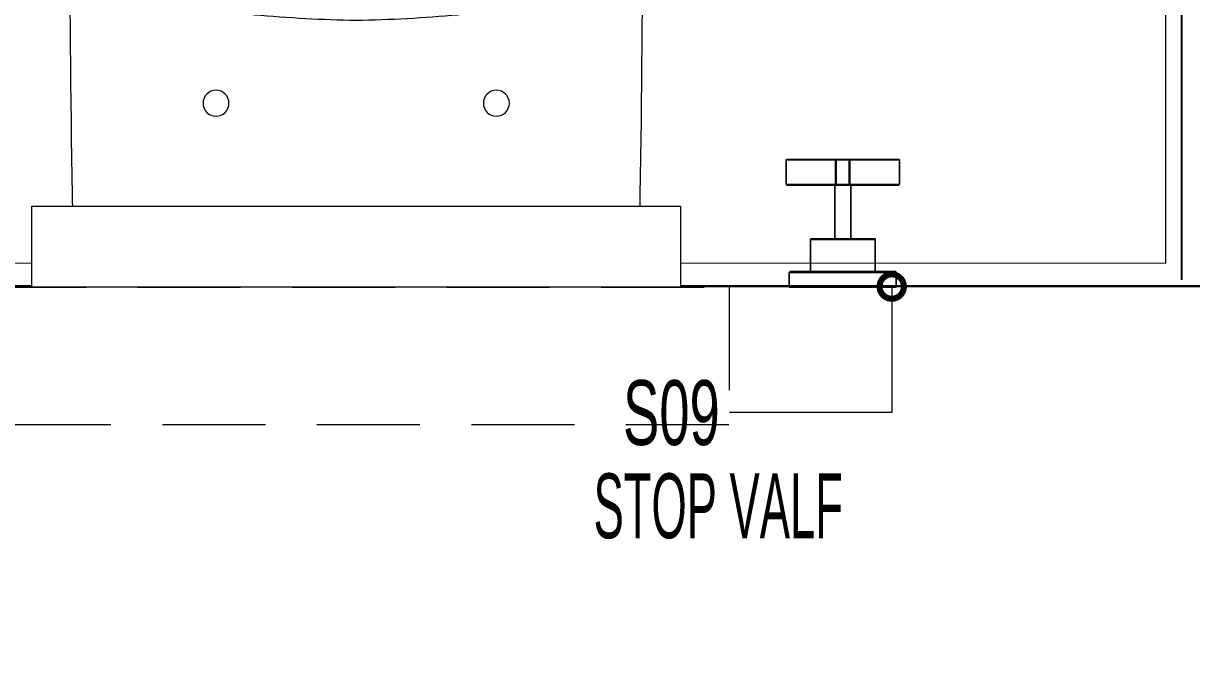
# Model space of a CAD drawing. Header units: centimetres. Extents: x 5488 to 20269, y -31398 to -19684.
# Drawn here: x 8580.9 to 8652.9, y -23219.6 to -23180.5 of the extents above; entities that cross this region are included whole.
import ezdxf
from ezdxf import colors
from ezdxf.entities.mleader import LeaderData, LeaderLine
from ezdxf.math import Vec2, Vec3

# ---------------------------------------------------------------- set-up
doc = ezdxf.new("R2010")
doc.units = ezdxf.units.CM
doc.set_wipeout_variables(frame=1)
doc.linetypes.add('2202_Autoban_Istinye Park_Food Hall_Yerlesim_Plan_Altlik$0$2202_Autoban_Istinye Park_Food Hall_PLAN_altlik_20220517$0$2202_Autoban_Istinye Park_Food Hall_PLAN_altlik_20220506$0$HIDDEN', pattern=[9.525, 6.35, -3.175])
for name, color, linetype, lineweight in [('xxx_Auto_Duvar_Duvar Plan Kesit', 7, 'Continuous', 30), ('xxx_Auto_Kaplama_Ahşap', 34, 'Continuous', 0), ('xxx_Auto_Kaplama_Ahşap Tarama', 16, 'Continuous', 5), ('xxx_Auto_Kaplama_Seramik', 182, 'Continuous', 13), ('xxx_Auto_Konstruksiyon_Metal', 141, 'Continuous', 0), ('xxx_Auto_SIGN_GENERAL', 51, 'Continuous', 0), ('xxx_Auto_Tefris_Tefris', 32, 'Continuous', 15)]:
    doc.layers.add(name, color=color, linetype=linetype, lineweight=lineweight)
doc.layers.add('xxx_Autowipeout', color=7, linetype='Continuous')
doc.layers.add('xxx_Autoxxx_Auto_Duvar_Alcipan', color=51, linetype='Continuous')
doc.styles.add('AUTOBAN', font='')
doc.styles.add('ROMANS', font='romans')
doc.styles.get('AUTOBAN').set_extended_font_data('Helvetica Normal Tr')

# ---------------------------------------------------------------- blocks, each defined once
blk = doc.blocks.new('_DotSmall')
at = {"color": 0, "linetype": 'ByBlock', "const_width": 0.5}
blk.add_lwpolyline([(-0.0625, 0, 1), (0.0625, 0, 1)], format="xyb", close=True, dxfattribs=at)
blk = doc.blocks.new('x2202_Autoban_Istinye Park_Food Hall_PLAN_altlik_20220517$0$2202_Autoban_Istinye Park_Food Hall_PLAN_altlik_20220506$0$S02_plan')
for points in [[(-12.889, 36.37), (-12.889, 24.238)], [(-10.862, 25.013), (-11.034, 36.395)], [(10.862, 25.013), (11.034, 36.395)], [(12.889, 36.37), (12.889, 24.238)], [(-1.095, 32.966), (0, 32.966)], [(1.095, 32.966), (0, 32.966)], [(-5.016, 28.868), (-5.016, 18.217)], [(5.015, 28.868), (5.015, 18.216)], [(-17.4, 0), (17.4, 0)]]:
    blk.add_lwpolyline(points)
for centre in [(-8.642, 11.348), (8.642, 11.348)]:
    blk.add_circle(centre, 0.8)
for centre, radius, start, end in [((-0.062, 36.572), 17.506, 89.7974, 129.22758), ((0.062, 36.572), 17.506, 50.77242, 90.2026), ((0.263, 36.287), 17.933, 129.45495, 179.07193), ((-0.263, 36.287), 17.933, 0.92807, 50.54505), ((-0.01, 36.345), 12.926, 89.95741, 141.99514), ((0.01, 36.345), 12.926, 38.00486, 90.04259), ((-0.01, 36.345), 11.136, 89.95741, 141.99514), ((0.01, 36.345), 11.136, 38.00486, 90.04259), ((-0.374, 36.544), 12.517, 141.68433, 180.79765), ((0.374, 36.544), 12.517, 359.20235, 38.31567), ((0.252, 36.44), 11.286, 143.24276, 180.23273), ((-0.252, 36.44), 11.286, 359.76727, 36.75724), ((1582.2, 29.996), 1599.881, 179.764303, 181.0743), ((-1582.2, 29.996), 1599.881, 358.9257, 0.235697), ((-1.124, 29.072), 3.894, 89.72209, 181.97048), ((1.124, 29.072), 3.894, 358.02952, 90.27791), ((-3.628, 25.23), 7.238, 181.71562, 221.4572), ((3.628, 25.23), 7.238, 318.5428, 358.28438), ((-5.197, 24.405), 7.694, 181.24623, 262.05724), ((5.197, 24.405), 7.694, 277.94276, 358.75377), ((-3.792, 25.217), 7.106, 222.2561, 261.19345), ((3.792, 25.217), 7.106, 278.80655, 317.7439), ((1.957, 93.93), 76.044, 264.84125, 268.52514), ((-1.957, 93.93), 76.044, 271.47486, 275.15875), ((1.657, 104.235), 87.808, 264.82698, 268.9188), ((-1.657, 104.235), 87.808, 271.0812, 275.17302)]:
    blk.add_arc(centre, radius, start, end)
blk = doc.blocks.new('x2202_Autoban_Istinye Park_Food Hall_PLAN_altlik_20220517$0$2202_Autoban_Istinye Park_Food Hall_PLAN_altlik_20220506$0$S08_plan')
for p, q in [((-3.3, 0), (-3.3, -0.90625)), ((-3.3, -0.90625), (-3.3, 0)), ((3.3, 0), (3.3, -0.90625)), ((3.3, -0.90625), (3.3, 0)), ((-3.3, -0.90625), (-3.225, -1)), ((-3.3, -0.90625), (-3.18, -0.90625)), ((-3.225, -1), (-3.105, -1)), ((-3.18, -0.90625), (-2.865, -0.90625)), ((-3.105, -1), (-2.79, -1)), ((-2.865, -0.90625), (-2.325, -0.90625)), ((-2.79, -1), (-2.28, -1)), ((-2.325, -0.90625), (-1.635, -0.90625)), ((-2.28, -1), (-2, -1)), ((-2.28, -1), (-1.605, -1)), ((-2, -1), (-2, -2.95)), ((-2, -1), (-1.92727, -1)), ((-2, -2.95), (-2, -1)), ((-1.92727, -1), (-1.73636, -1)), ((-1.73636, -1), (-1.40909, -1)), ((-1.635, -0.90625), (-0.855, -0.90625)), ((-1.605, -1), (-0.825, -1)), ((-1.40909, -1), (-0.99091, -1)), ((-0.99091, -1), (-0.51818, -1)), ((-0.855, -0.90625), (0, -0.90625)), ((-0.825, -1), (0, -1)), ((-0.51818, -1), (0, -1)), ((0, -0.90625), (0.855, -0.90625)), ((0, -1), (0.51818, -1)), ((0, -1), (0.825, -1)), ((0.51818, -1), (0.99091, -1)), ((0.825, -1), (1.605, -1)), ((0.855, -0.90625), (1.635, -0.90625)), ((0.99091, -1), (1.40909, -1)), ((1.40909, -1), (1.73636, -1)), ((1.605, -1), (2.28, -1)), ((1.635, -0.90625), (2.325, -0.90625)), ((1.73636, -1), (1.92727, -1)), ((1.92727, -1), (2, -1)), ((2, -1), (2, -2.95)), ((2, -1), (2.28, -1)), ((2, -2.95), (2, -1)), ((2.28, -1), (2.79, -1)), ((2.325, -0.90625), (2.865, -0.90625)), ((2.79, -1), (3.105, -1)), ((2.865, -0.90625), (3.18, -0.90625)), ((3.105, -1), (3.225, -1)), ((3.18, -0.90625), (3.3, -0.90625)), ((3.225, -1), (3.3, -0.90625)), ((-2, -2.95), (-1.95455, -3)), ((-2, -2.95), (-1.92727, -2.95)), ((-1.95455, -3), (-1.88182, -3)), ((-1.92727, -2.95), (-1.73636, -2.95)), ((-1.88182, -3), (-1.69091, -3)), ((-1.88182, -3), (-1.69091, -3)), ((-1.73636, -2.95), (-1.40909, -2.95)), ((-1.69091, -3), (-1.38182, -3)), ((-1.69091, -3), (-1.38182, -3)), ((-1.40909, -2.95), (-0.99091, -2.95)), ((-1.38182, -3), (-0.97273, -3)), ((-1.38182, -3), (-0.97273, -3)), ((-0.99091, -2.95), (-0.51818, -2.95)), ((-0.97273, -3), (-0.5, -3)), ((-0.97273, -3), (-0.5, -3)), ((-0.51818, -2.95), (0, -2.95)), ((-0.5, -3), (0, -3)), ((-0.5, -3), (-0.5, -6.3)), ((-0.5, -3), (-0.48, -3)), ((-0.5, -6.3), (-0.5, -3)), ((-0.48, -3), (-0.43, -3)), ((-0.43, -3), (-0.35, -3)), ((-0.35, -3), (-0.25, -3)), ((-0.25, -3), (-0.13, -3)), ((-0.13, -3), (0, -3)), ((0, -2.95), (0.51818, -2.95)), ((0, -3), (0.5, -3)), ((0, -3), (0.13, -3)), ((0.13, -3), (0.25, -3)), ((0.25, -3), (0.35, -3)), ((0.35, -3), (0.43, -3)), ((0.43, -3), (0.48, -3)), ((0.48, -3), (0.5, -3)), ((0.5, -6.3), (0.5, -3)), ((0.5, -3), (0.97273, -3)), ((0.5, -3), (0.5, -6.3)), ((0.5, -3), (0.97273, -3)), ((0.51818, -2.95), (0.99091, -2.95)), ((0.97273, -3), (1.38182, -3)), ((0.97273, -3), (1.38182, -3)), ((0.99091, -2.95), (1.40909, -2.95)), ((1.38182, -3), (1.69091, -3)), ((1.38182, -3), (1.69091, -3)), ((1.40909, -2.95), (1.73636, -2.95)), ((1.69091, -3), (1.88182, -3)), ((1.69091, -3), (1.88182, -3)), ((1.73636, -2.95), (1.92727, -2.95)), ((1.88182, -3), (1.95455, -3)), ((1.92727, -2.95), (2, -2.95)), ((1.95455, -3), (2, -2.95)), ((-3.5, -6.35), (-3.45, -6.3)), ((-3.5, -7.85), (-3.5, -6.35)), ((-3.5, -7.85), (-3.5, -6.35)), ((-3.5, -6.35), (-0.44, -6.35)), ((-3.5, -6.35), (-0.44, -6.35)), ((-3.5, -6.35), (-3.5, -7.85)), ((-3.5, -6.35), (-3.5, -7.85)), ((-3.45, -6.3), (-0.38, -6.3)), ((-3.45, -6.3), (-0.38, -6.3)), ((-0.44, -6.35), (-0.38, -6.3)), ((-0.44, -7.85), (-0.44, -6.35)), ((-0.44, -6.35), (-0.42, -6.35)), ((-0.44, -6.35), (-0.44, -7.85)), ((-0.42, -6.35), (-0.4, -6.35)), ((-0.4, -6.35), (-0.35, -6.3)), ((-0.4, -6.35), (-0.35, -6.3)), ((-0.4, -7.85), (-0.4, -6.35)), ((-0.4, -7.85), (-0.4, -6.35)), ((-0.4, -6.35), (0, -6.35)), ((-0.4, -6.35), (-0.4, -7.85)), ((-0.4, -6.35), (-0.4, -7.85)), ((-0.38, -6.3), (-0.37, -6.3)), ((-0.37, -6.3), (-0.35, -6.3)), ((-0.35, -6.3), (0, -6.3)), ((0, -6.3), (0.35, -6.3)), ((0, -6.35), (0.4, -6.35)), ((0.35, -6.3), (0.37, -6.3)), ((0.35, -6.3), (0.4, -6.35)), ((0.37, -6.3), (0.38, -6.3)), ((0.38, -6.3), (3.45, -6.3)), ((0.38, -6.3), (0.44, -6.35)), ((0.4, -7.85), (0.4, -6.35)), ((0.4, -6.35), (0.42, -6.35)), ((0.4, -6.35), (0.4, -7.85)), ((0.42, -6.35), (0.44, -6.35)), ((0.44, -7.85), (0.44, -6.35)), ((0.44, -6.35), (3.5, -6.35)), ((0.44, -6.35), (0.44, -7.85)), ((3.45, -6.3), (3.5, -6.35)), ((3.5, -7.85), (3.5, -6.35)), ((3.5, -6.35), (3.5, -7.85)), ((-3.5, -7.85), (-0.44, -7.85)), ((-3.5, -7.85), (-0.44, -7.85)), ((-3.5, -7.85), (-3.45, -7.9)), ((-3.5, -7.85), (-3.45, -7.9)), ((-3.5, -7.85), (-3.45, -7.9)), ((-3.5, -7.85), (-3.45, -7.9)), ((-3.45, -7.9), (-0.38, -7.9)), ((-3.45, -7.9), (-0.38, -7.9)), ((-3.45, -7.9), (-0.38, -7.9)), ((-3.45, -7.9), (-0.38, -7.9)), ((-0.44, -7.85), (-0.42, -7.85)), ((-0.44, -7.85), (-0.38, -7.9)), ((-0.44, -7.85), (-0.38, -7.9)), ((-0.42, -7.85), (-0.4, -7.85)), ((-0.4, -7.85), (-0.35, -7.9)), ((-0.4, -7.85), (-0.35, -7.9)), ((-0.4, -7.85), (0, -7.85)), ((-0.4, -7.85), (-0.35, -7.9)), ((-0.4, -7.85), (-0.35, -7.9)), ((-0.38, -7.9), (-0.37, -7.9)), ((-0.37, -7.9), (-0.35, -7.9)), ((-0.35, -7.9), (0, -7.9)), ((-0.35, -7.9), (0, -7.9)), ((0, -7.85), (0.4, -7.85)), ((0, -7.9), (0.35, -7.9)), ((0, -7.9), (0.35, -7.9)), ((0.35, -7.9), (0.4, -7.85)), ((0.35, -7.9), (0.4, -7.85)), ((0.35, -7.9), (0.4, -7.85)), ((0.35, -7.9), (0.4, -7.85)), ((0.35, -7.9), (0.4, -7.85)), ((0.35, -7.9), (0.4, -7.85)), ((0.35, -7.9), (0.37, -7.9)), ((0.37, -7.9), (0.38, -7.9)), ((0.38, -7.9), (0.44, -7.85)), ((0.38, -7.9), (0.44, -7.85)), ((0.38, -7.9), (3.45, -7.9)), ((0.38, -7.9), (3.45, -7.9)), ((0.4, -7.85), (0.42, -7.85)), ((0.42, -7.85), (0.44, -7.85)), ((0.44, -7.85), (3.5, -7.85)), ((3.45, -7.9), (3.5, -7.85)), ((3.45, -7.9), (3.5, -7.85)), ((3.45, -7.9), (3.5, -7.85)), ((3.45, -7.9), (3.5, -7.85))]:
    blk.add_line(p, q)
blk.add_lwpolyline([(-3.3, 0), (3.3, 0)])
blk = doc.blocks.new('x2202_Autoban_Istinye Park_Food Hall_PLAN_altlik_20220517$0$2202_Autoban_Istinye Park_Food Hall_PLAN_altlik_20220506$0$S12-plan')
blk.add_wipeout([(-20, 5), (-20, 0), (20, 0), (20, 5)]).dxf.layer = 'xxx_Autowipeout'
blk.add_lwpolyline([(-20, 5), (20, 5), (20, 0), (-20, 0)], close=True)
blk = doc.blocks.new('WC TEFRIS')
at = {"layer": 'xxx_Auto_Tefris_Tefris', "xscale": -1}
blk.add_blockref('x2202_Autoban_Istinye Park_Food Hall_PLAN_altlik_20220517$0$2202_Autoban_Istinye Park_Food Hall_PLAN_altlik_20220506$0$S02_plan', (-110.637, -2.499), dxfattribs=at)
at = {"layer": 'xxx_Auto_Tefris_Tefris', "xscale": -1, "rotation": 180}
blk.add_blockref('x2202_Autoban_Istinye Park_Food Hall_PLAN_altlik_20220517$0$2202_Autoban_Istinye Park_Food Hall_PLAN_altlik_20220506$0$S08_plan', (-80.637, -2.499), dxfattribs=at)
at = {"layer": 'xxx_Auto_Tefris_Tefris'}
blk.add_blockref('x2202_Autoban_Istinye Park_Food Hall_PLAN_altlik_20220517$0$2202_Autoban_Istinye Park_Food Hall_PLAN_altlik_20220506$0$S12-plan', (-110.637, -2.499), dxfattribs=at)
at = {"layer": 'xxx_Auto_Tefris_Tefris', "linetype": '2202_Autoban_Istinye Park_Food Hall_Yerlesim_Plan_Altlik$0$2202_Autoban_Istinye Park_Food Hall_PLAN_altlik_20220517$0$2202_Autoban_Istinye Park_Food Hall_PLAN_altlik_20220506$0$HIDDEN'}
blk.add_lwpolyline([(-133.637, -2.499), (-87.637, -2.499), (-87.657, -10.979), (-133.657, -10.979)], close=True, dxfattribs=at)
blk = doc.blocks.new('A$Cd4c68676')
at = {"layer": 'xxx_Auto_Kaplama_Seramik'}
for points in [[(230.908, -271.387), (230.906, -143.554)], [(128.637, -271.389), (230.908, -271.387)]]:
    blk.add_lwpolyline(points, dxfattribs=at)
at = {"layer": 'xxx_Autoxxx_Auto_Duvar_Alcipan'}
blk.add_lwpolyline([(231.908, -272.436), (231.908, -143.554)], dxfattribs=at)
blk = doc.blocks.new('A$C1e03b758')
at = {"layer": 'xxx_Auto_SIGN_GENERAL', "color": 12, "insert": (217.888, -757.488), "char_height": 4, "attachment_point": 5, "line_spacing_factor": 0.75, "style": 'ROMANS'}
blk.add_mtext_dynamic_manual_height_columns('{\\fArial|b0|i0|c162|p34;\\W0.5;STOP VALF}', width=15.28284, gutter_width=20, heights=[0], dxfattribs=at)
at = {"layer": 'xxx_Auto_SIGN_GENERAL', "color": 12}
ml = blk.add_multileader_mtext('Standard', dxfattribs=at)
ml.set_content('{\\W0.6;S09}', color=12, style='AUTOBAN')
ml.set_leader_properties()
ml.set_arrow_properties(name='DOTSMALL')
ml.build(insert=Vec2(0, 0))
ml.multileader.update_dxf_attribs({"has_text_frame": 1, "dogleg_length": 2.045, "arrow_head_size": 3})
ctx = ml.context
ctx.base_point, ctx.arrow_head_size, ctx.landing_gap_size, ctx.plane_origin = Vec3(211.328, -751.712), 3, 0.6, Vec3(183.62, -667.018)
ctx.text_align_type = 2
notes = []
notes.append((ctx, [(1, (1, 1, 0), (228.585, -751.712), (-1, 0), 10, [(0, [(228.585, -743.942)], 0, [])])]))
ctx.mtext.insert, ctx.mtext.width, ctx.mtext.defined_height, ctx.mtext.alignment, ctx.mtext.flow_direction = Vec3(217.985, -749.712), 4.20155, 4.28, 3, 5
for ctx, leaders in notes:
    for number, flags, end, landing, length, lines in leaders:
        leader = LeaderData()
        leader.index, (leader.has_last_leader_line, leader.has_dogleg_vector, leader.attachment_direction) = number, flags
        leader.last_leader_point, leader.dogleg_vector, leader.dogleg_length = Vec3(end), Vec3(landing), length
        for number, points, colour, breaks in lines:
            line = LeaderLine()
            line.index, line.vertices, line.color, line.breaks = number, Vec3.list(points), colors.encode_raw_color(colour), breaks
            leader.lines.append(line)
        ctx.leaders.append(leader)

msp = doc.modelspace()

# ---------------------------------------------------------------- block references
msp.add_blockref('A$Cd4c68676', (8420.383, -22923.935))

# ---------------------------------------------------------------- next in the draw order: linework, layer by layer
at = {"layer": 'xxx_Auto_Duvar_Duvar Plan Kesit'}
msp.add_lwpolyline([(8764.14, -22699.975), (8764.148, -23196.751), (8542.866, -23196.751), (8542.866, -22786.717)], dxfattribs=at)

# ---------------------------------------------------------------- next in the draw order: block references
at = {"layer": 'xxx_Auto_Kaplama_Ahşap'}
msp.add_blockref('A$C1e03b758', (8405.816, -22452.835), dxfattribs=at)

# ---------------------------------------------------------------- next in the draw order: block references
at = {"layer": 'xxx_Auto_Konstruksiyon_Metal'}
msp.add_blockref('WC TEFRIS', (8712.021, -23194.323), dxfattribs=at)

# ---------------------------------------------------------------- next in the draw order: hatches: boundary and pattern name
at = {"layer": 'xxx_Auto_Kaplama_Ahşap Tarama'}
h = msp.add_hatch(dxfattribs=at)
h.set_pattern_fill('AR-CONC', color=256, scale=0.5)
h.set_pattern_definition([(50, (809.53, -3617.59), (91.09233, -7.96954), [9.525, -104.775]), (355, (809.53, -3617.59), (-17.6217, 95.52842), [7.62, -83.8203]), (100.45144, (817.12, -3618.255), (73.47062, 87.55888), [8.095, -89.04512]), (46.1842, (809.53, -3592.19), (135.5395, -21.02116), [14.2875, -157.1625]), (96.63556, (820.83, -3593.94), (118.70207, 123.71306), [12.1425, -133.5678]), (351.18415, (809.53, -3592.19), (118.70207, 123.71306), [11.43, -125.72987]), (21, (822.23, -3598.54), (75.8072, -51.1326), [9.525, -104.775]), (326, (822.23, -3598.54), (30.901, 92.09398), [7.62, -83.82]), (71.45144, (828.55, -3602.8), (106.7082, 40.96138), [8.095, -89.04497]), (37.5, (809.53, -3617.59), (1.5443, 42.27752), [0, -82.804, 0, -85.09, 0, -84.1375]), (7.5, (809.53, -3617.59), (33.40983, 50.09029), [0, -48.514, 0, -80.899, 0, -32.0675]), (327.5, (781.21, -3617.59), (67.795298, -2.864372), [0, -31.75, 0, -99.06, 0, -131.445]), (317.5, (768.51, -3617.59), (74.06459, 12.71325), [0, -41.275, 0, -65.786, 0, -93.345])])
edge = h.paths.add_edge_path()
edge.add_line((9312.934, -27555.319), (9330.626, -27555.319))
edge.add_arc((9330.626, -27548.319), 7, 270, 349.55924)
edge.add_arc((-12655703.852, 2009176.564), 12827763.879, 350.8642093147, 350.8644691226)
edge.add_line((9346.746, -27492.157), (9332.45, -27492.157))
edge.add_line((9332.45, -27492.157), (9332.449, -27061.102))
edge.add_line((9332.449, -27061.102), (9346.746, -27061.102))
edge.add_arc((-12660642.429, -2064524.007), 12832765.905, 9.1355309233, 9.1357906395)
edge.add_arc((9330.626, -27004.939), 7, 10.44076, 90)
edge.add_line((9330.626, -26997.939), (9312.934, -26997.939))
edge.add_arc((9312.934, -27004.939), 7, 90, 170.48641)
edge.add_arc((10864.464, -27276.629), 1582.138, 170.069442, 189.930558)
edge.add_arc((9312.934, -27548.319), 7, 189.51359, 270)

doc.saveas('drawing.dxf')
